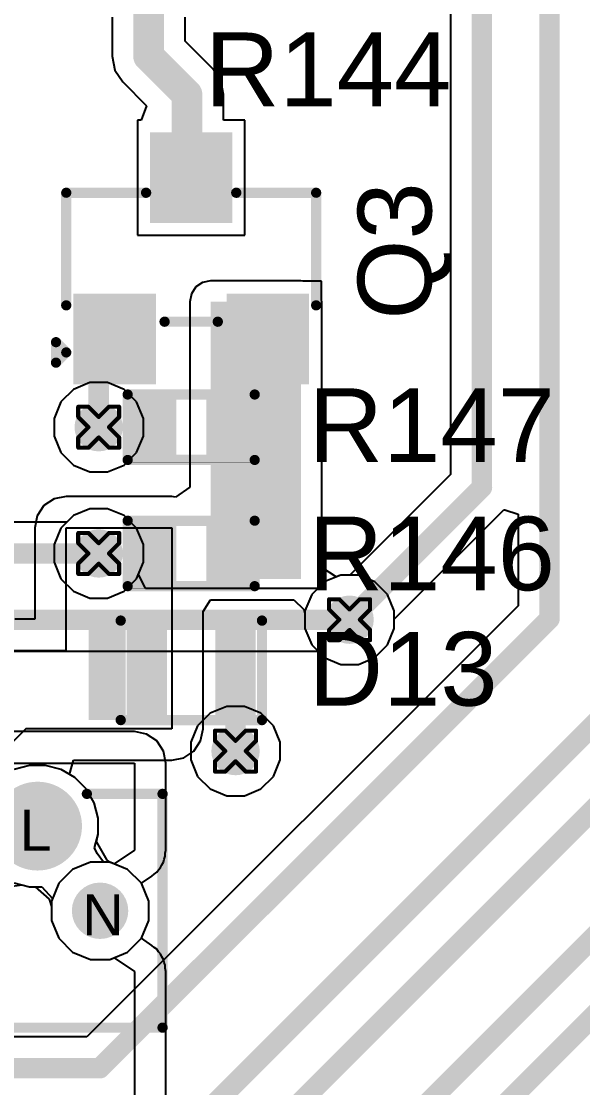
# Model space of a CAD drawing. Header units: inches. Extents: x -11 to 5379, y 0 to 5429.
# Drawn here: x 95.4 to 102.36, y 42.99 to 56.22 of the extents above; entities that cross this region are included whole.
import ezdxf

# ---------------------------------------------------------------- set-up
doc = ezdxf.new("R2010")
doc.units = ezdxf.units.IN
for name, color, linetype in [('Bottom Layer', 5, 'Continuous'), ('Bottom Solder', 6, 'Continuous'), ('Drill Drawing', 1, 'Continuous'), ('GND', 16, 'Continuous'), ('Multi-Layer', 9, 'Continuous'), ('Pad Holes', 156, 'Continuous'), ('PWR', 76, 'Continuous'), ('Top Layer', 1, 'Continuous'), ('Top Overlay', 2, 'Continuous'), ('Top Paste', 8, 'Continuous'), ('Top Solder', 216, 'Continuous'), ('Via Holes', 16, 'Continuous')]:
    doc.layers.add(name, color=color, linetype=linetype)
doc.styles.add('Arial', font='', dxfattribs={"height": 0.2})
doc.styles.get('Arial').set_extended_font_data('Arial')

# ---------------------------------------------------------------- blocks, each defined once
blk = doc.blocks.new('D_____1610_138')
at = {"layer": 'Top Layer'}
for points in [[(-0.75, -0.5), (-0.75, 0.5), (-0.35, 0.5), (-0.35, -0.5)], [(0.35, -0.5), (0.35, 0.5), (0.75, 0.5), (0.75, -0.5)]]:
    blk.add_hatch(color=1, dxfattribs=at).paths.add_polyline_path(points)
at = {"layer": 'Top Overlay'}
blk.add_hatch(color=2, dxfattribs=at).paths.add_polyline_path([(-1.27, -0.61), (-0.874, -0.61), (-0.874, 0.624), (-1.27, 0.624)])
at = {"layer": 'Top Paste'}
for points in [[(-0.75, -0.5), (-0.75, 0.5), (-0.35, 0.5), (-0.35, -0.5)], [(0.35, -0.5), (0.35, 0.5), (0.75, 0.5), (0.75, -0.5)]]:
    blk.add_hatch(color=8, dxfattribs=at).paths.add_polyline_path(points)
at = {"layer": 'Top Solder'}
for points in [[(-0.801, -0.551), (-0.801, 0.551), (-0.299, 0.551), (-0.299, -0.551)], [(0.299, -0.551), (0.299, 0.551), (0.801, 0.551), (0.801, -0.551)]]:
    blk.add_hatch(color=216, dxfattribs=at).paths.add_polyline_path(points)
at = {"layer": 'Top Overlay'}
for points in [[(-0.874, 0.624, 0.127, 0.127, 0), (0.878, 0.624, 0.127, 0.127, 0)], [(-0.874, -0.61, 0.127, 0.127, 0), (-0.874, 0.624, 0.127, 0.127, 0)], [(0.878, -0.61, 0.127, 0.127, 0), (0.878, 0.624, 0.127, 0.127, 0)], [(-0.874, -0.61, 0.127, 0.127, 0), (0.878, -0.61, 0.127, 0.127, 0)]]:
    blk.add_lwpolyline(points, format="xyseb", dxfattribs=at)
for points in [[(-0.906, 0.624, 0.0635, 0.0635, 1), (-0.842, 0.624, 0.0635, 0.0635, 1)], [(-0.906, 0.624, 0.0635, 0.0635, 1), (-0.842, 0.624, 0.0635, 0.0635, 1)], [(0.846, 0.624, 0.0635, 0.0635, 1), (0.91, 0.624, 0.0635, 0.0635, 1)], [(0.846, 0.624, 0.0635, 0.0635, 1), (0.91, 0.624, 0.0635, 0.0635, 1)], [(-0.906, -0.61, 0.0635, 0.0635, 1), (-0.842, -0.61, 0.0635, 0.0635, 1)], [(-0.906, -0.61, 0.0635, 0.0635, 1), (-0.842, -0.61, 0.0635, 0.0635, 1)], [(0.846, -0.61, 0.0635, 0.0635, 1), (0.91, -0.61, 0.0635, 0.0635, 1)], [(0.846, -0.61, 0.0635, 0.0635, 1), (0.91, -0.61, 0.0635, 0.0635, 1)]]:
    blk.add_lwpolyline(points, format="xyseb", close=True, dxfattribs=at)
blk = doc.blocks.new('R___0402_328')
at = {"layer": 'Top Layer'}
for points in [[(-0.699, -0.318), (-0.699, 0.318), (-0.241, 0.318), (-0.241, -0.318)], [(0.241, -0.318), (0.241, 0.318), (0.699, 0.318), (0.699, -0.318)]]:
    blk.add_hatch(color=1, dxfattribs=at).paths.add_polyline_path(points)
at = {"layer": 'Top Paste'}
for points in [[(-0.699, -0.318), (-0.699, 0.318), (-0.241, 0.318), (-0.241, -0.318)], [(0.241, -0.318), (0.241, 0.318), (0.699, 0.318), (0.699, -0.318)]]:
    blk.add_hatch(color=8, dxfattribs=at).paths.add_polyline_path(points)
at = {"layer": 'Top Solder'}
for points in [[(-0.754, -0.373), (-0.754, 0.373), (-0.186, 0.373), (-0.186, -0.373)], [(0.186, -0.373), (0.186, 0.373), (0.754, 0.373), (0.754, -0.373)]]:
    blk.add_hatch(color=216, dxfattribs=at).paths.add_polyline_path(points)
at = {"layer": 'Top Overlay'}
for points in [[(-0.787, -0.406, 0.127, 0.127, 0), (-0.787, 0.406, 0.127, 0.127, 0)], [(-0.787, 0.406, 0.127, 0.127, 0), (0.787, 0.406, 0.127, 0.127, 0)], [(0.787, -0.406, 0.127, 0.127, 0), (0.787, 0.406, 0.127, 0.127, 0)], [(-0.787, -0.406, 0.127, 0.127, 0), (0.787, -0.406, 0.127, 0.127, 0)], [(-0.813, -0.432, 0.00323, 0.00323, 0), (0.813, -0.432, 0.00323, 0.00323, 0)]]:
    blk.add_lwpolyline(points, format="xyseb", dxfattribs=at)
for points in [[(-0.819, 0.406, 0.0635, 0.0635, 1), (-0.756, 0.406, 0.0635, 0.0635, 1)], [(-0.819, 0.406, 0.0635, 0.0635, 1), (-0.756, 0.406, 0.0635, 0.0635, 1)], [(0.756, 0.406, 0.0635, 0.0635, 1), (0.819, 0.406, 0.0635, 0.0635, 1)], [(0.756, 0.406, 0.0635, 0.0635, 1), (0.819, 0.406, 0.0635, 0.0635, 1)], [(-0.819, -0.406, 0.0635, 0.0635, 1), (-0.756, -0.406, 0.0635, 0.0635, 1)], [(-0.819, -0.406, 0.0635, 0.0635, 1), (-0.756, -0.406, 0.0635, 0.0635, 1)], [(0.756, -0.406, 0.0635, 0.0635, 1), (0.819, -0.406, 0.0635, 0.0635, 1)], [(0.756, -0.406, 0.0635, 0.0635, 1), (0.819, -0.406, 0.0635, 0.0635, 1)], [(-0.814, -0.432, 0.00161, 0.00161, 1), (-0.812, -0.432, 0.00161, 0.00161, 1)], [(0.812, -0.432, 0.00161, 0.00161, 1), (0.814, -0.432, 0.00161, 0.00161, 1)]]:
    blk.add_lwpolyline(points, format="xyseb", close=True, dxfattribs=at)
blk = doc.blocks.new('R___0402_329')
at = {"layer": 'Top Layer'}
for points in [[(-0.699, -0.318), (-0.699, 0.318), (-0.241, 0.318), (-0.241, -0.318)], [(0.241, -0.318), (0.241, 0.318), (0.699, 0.318), (0.699, -0.318)]]:
    blk.add_hatch(color=1, dxfattribs=at).paths.add_polyline_path(points)
at = {"layer": 'Top Paste'}
for points in [[(-0.699, -0.318), (-0.699, 0.318), (-0.241, 0.318), (-0.241, -0.318)], [(0.241, -0.318), (0.241, 0.318), (0.699, 0.318), (0.699, -0.318)]]:
    blk.add_hatch(color=8, dxfattribs=at).paths.add_polyline_path(points)
at = {"layer": 'Top Solder'}
for points in [[(-0.754, -0.373), (-0.754, 0.373), (-0.186, 0.373), (-0.186, -0.373)], [(0.186, -0.373), (0.186, 0.373), (0.754, 0.373), (0.754, -0.373)]]:
    blk.add_hatch(color=216, dxfattribs=at).paths.add_polyline_path(points)
at = {"layer": 'Top Overlay'}
for points in [[(-0.787, -0.406, 0.127, 0.127, 0), (-0.787, 0.406, 0.127, 0.127, 0)], [(-0.787, 0.406, 0.127, 0.127, 0), (0.787, 0.406, 0.127, 0.127, 0)], [(0.787, -0.406, 0.127, 0.127, 0), (0.787, 0.406, 0.127, 0.127, 0)], [(-0.787, -0.406, 0.127, 0.127, 0), (0.787, -0.406, 0.127, 0.127, 0)], [(-0.813, -0.432, 0.00323, 0.00323, 0), (0.813, -0.432, 0.00323, 0.00323, 0)]]:
    blk.add_lwpolyline(points, format="xyseb", dxfattribs=at)
for points in [[(-0.819, 0.406, 0.0635, 0.0635, 1), (-0.756, 0.406, 0.0635, 0.0635, 1)], [(-0.819, 0.406, 0.0635, 0.0635, 1), (-0.756, 0.406, 0.0635, 0.0635, 1)], [(0.756, 0.406, 0.0635, 0.0635, 1), (0.819, 0.406, 0.0635, 0.0635, 1)], [(0.756, 0.406, 0.0635, 0.0635, 1), (0.819, 0.406, 0.0635, 0.0635, 1)], [(-0.819, -0.406, 0.0635, 0.0635, 1), (-0.756, -0.406, 0.0635, 0.0635, 1)], [(-0.819, -0.406, 0.0635, 0.0635, 1), (-0.756, -0.406, 0.0635, 0.0635, 1)], [(0.756, -0.406, 0.0635, 0.0635, 1), (0.819, -0.406, 0.0635, 0.0635, 1)], [(0.756, -0.406, 0.0635, 0.0635, 1), (0.819, -0.406, 0.0635, 0.0635, 1)], [(-0.814, -0.432, 0.00161, 0.00161, 1), (-0.812, -0.432, 0.00161, 0.00161, 1)], [(0.812, -0.432, 0.00161, 0.00161, 1), (0.814, -0.432, 0.00161, 0.00161, 1)]]:
    blk.add_lwpolyline(points, format="xyseb", close=True, dxfattribs=at)
blk = doc.blocks.new('SOT_23_486')
at = {"layer": 'Top Layer'}
for points in [[(-0.41, 1.46), (0.41, 1.46), (0.41, 0.54), (-0.41, 0.54)], [(-1.36, -0.54), (-0.54, -0.54), (-0.54, -1.46), (-1.36, -1.46)], [(0.54, -0.54), (1.36, -0.54), (1.36, -1.46), (0.54, -1.46)]]:
    blk.add_hatch(color=1, dxfattribs=at).paths.add_polyline_path(points)
at = {"layer": 'Top Paste'}
for points in [[(-0.41, 1.46), (0.41, 1.46), (0.41, 0.54), (-0.41, 0.54)], [(-1.36, -0.54), (-0.54, -0.54), (-0.54, -1.46), (-1.36, -1.46)], [(0.54, -0.54), (1.36, -0.54), (1.36, -1.46), (0.54, -1.46)]]:
    blk.add_hatch(color=8, dxfattribs=at).paths.add_polyline_path(points)
at = {"layer": 'Top Solder'}
for points in [[(-0.512, 1.562), (0.512, 1.562), (0.512, 0.438), (-0.512, 0.438)], [(-1.462, -0.438), (-0.438, -0.438), (-0.438, -1.562), (-1.462, -1.562)], [(0.438, -0.438), (1.462, -0.438), (1.462, -1.562), (0.438, -1.562)]]:
    blk.add_hatch(color=216, dxfattribs=at).paths.add_polyline_path(points)
at = {"layer": 'Top Overlay'}
for points in [[(-1.549, -0.584, 0.127, 0.127, 0), (-1.549, 0.813, 0.127, 0.127, 0)], [(-1.549, 0.813, 0.127, 0.127, 0), (-0.559, 0.813, 0.127, 0.127, 0)], [(0.559, 0.813, 0.127, 0.127, 0), (1.549, 0.813, 0.127, 0.127, 0)], [(1.549, -0.584, 0.127, 0.127, 0), (1.549, 0.813, 0.127, 0.127, 0)], [(-0.33, -0.787, 0.127, 0.127, 0), (0.33, -0.787, 0.127, 0.127, 0)], [(-1.676, -1.041, 0.127, 0.127, 0), (-1.549, -1.168, 0.127, 0.127, 0)], [(-1.676, -1.295, 0.127, 0.127, 0), (-1.676, -1.041, 0.127, 0.127, 0)], [(-1.676, -1.295, 0.127, 0.127, 0), (-1.549, -1.168, 0.127, 0.127, 0)]]:
    blk.add_lwpolyline(points, format="xyseb", dxfattribs=at)
for points in [[(-1.581, 0.813, 0.0635, 0.0635, 1), (-1.518, 0.813, 0.0635, 0.0635, 1)], [(-1.581, 0.813, 0.0635, 0.0635, 1), (-1.518, 0.813, 0.0635, 0.0635, 1)], [(-0.591, 0.813, 0.0635, 0.0635, 1), (-0.527, 0.813, 0.0635, 0.0635, 1)], [(0.527, 0.813, 0.0635, 0.0635, 1), (0.591, 0.813, 0.0635, 0.0635, 1)], [(1.518, 0.813, 0.0635, 0.0635, 1), (1.581, 0.813, 0.0635, 0.0635, 1)], [(1.518, 0.813, 0.0635, 0.0635, 1), (1.581, 0.813, 0.0635, 0.0635, 1)], [(-1.581, -0.584, 0.0635, 0.0635, 1), (-1.518, -0.584, 0.0635, 0.0635, 1)], [(1.518, -0.584, 0.0635, 0.0635, 1), (1.581, -0.584, 0.0635, 0.0635, 1)], [(-0.362, -0.787, 0.0635, 0.0635, 1), (-0.298, -0.787, 0.0635, 0.0635, 1)], [(0.298, -0.787, 0.0635, 0.0635, 1), (0.362, -0.787, 0.0635, 0.0635, 1)], [(-1.708, -1.041, 0.0635, 0.0635, 1), (-1.645, -1.041, 0.0635, 0.0635, 1)], [(-1.708, -1.041, 0.0635, 0.0635, 1), (-1.645, -1.041, 0.0635, 0.0635, 1)], [(-1.581, -1.168, 0.0635, 0.0635, 1), (-1.518, -1.168, 0.0635, 0.0635, 1)], [(-1.581, -1.168, 0.0635, 0.0635, 1), (-1.518, -1.168, 0.0635, 0.0635, 1)], [(-1.708, -1.295, 0.0635, 0.0635, 1), (-1.645, -1.295, 0.0635, 0.0635, 1)], [(-1.708, -1.295, 0.0635, 0.0635, 1), (-1.645, -1.295, 0.0635, 0.0635, 1)]]:
    blk.add_lwpolyline(points, format="xyseb", close=True, dxfattribs=at)
blk = doc.blocks.new('U_E_051N_4BH21_S1B_518')
at = {"layer": 'Bottom Layer'}
h = blk.add_hatch(color=5, dxfattribs=at)
edge = h.paths.add_edge_path()
edge.add_arc((-2.15, -0.925), 0.5, 0, 360)
at = {"layer": 'Bottom Solder'}
h = blk.add_hatch(color=6, dxfattribs=at)
edge = h.paths.add_edge_path()
edge.add_arc((-2.925, 0.125), 0.102, 0, 360)
h = blk.add_hatch(color=6, dxfattribs=at)
edge = h.paths.add_edge_path()
edge.add_arc((-2.15, -0.925), 0.551, 0, 360)
at = {"layer": 'GND'}
h = blk.add_hatch(color=16, dxfattribs=at)
edge = h.paths.add_edge_path()
edge.add_arc((-2.15, -0.925), 0.5, 0, 360)
at = {"layer": 'Multi-Layer'}
h = blk.add_hatch(color=9, dxfattribs=at)
edge = h.paths.add_edge_path()
edge.add_arc((-2.15, -0.925), 0.5, 0, 360)
at = {"layer": 'Pad Holes'}
h = blk.add_hatch(color=7, dxfattribs=at)
edge = h.paths.add_edge_path()
edge.add_arc((-2.925, 0.125), 0.35, 0, 360)
h = blk.add_hatch(color=7, dxfattribs=at)
edge = h.paths.add_edge_path()
edge.add_arc((-2.15, -0.925), 0.35, 0, 360)
at = {"layer": 'PWR'}
h = blk.add_hatch(color=76, dxfattribs=at)
edge = h.paths.add_edge_path()
edge.add_arc((-2.15, -0.925), 0.5, 0, 360)
at = {"layer": 'Top Layer'}
h = blk.add_hatch(color=1, dxfattribs=at)
edge = h.paths.add_edge_path()
edge.add_arc((-2.15, -0.925), 0.5, 0, 360)
at = {"layer": 'Top Solder'}
h = blk.add_hatch(color=216, dxfattribs=at)
edge = h.paths.add_edge_path()
edge.add_arc((-2.925, 0.125), 0.102, 0, 360)
h = blk.add_hatch(color=216, dxfattribs=at)
edge = h.paths.add_edge_path()
edge.add_arc((-2.15, -0.925), 0.551, 0, 360)
at = {"layer": 'Top Overlay'}
for points in [[(-3.7, 1.575, 0.127, 0.127, 0), (-3.7, -1.325, 0.127, 0.127, 0)], [(-1.612, 1.575, 0.127, 0.127, 0), (-3.7, 1.575, 0.127, 0.127, 0)], [(-2.761, -1.325, 0.127, 0.127, 0), (-3.7, -1.325, 0.127, 0.127, 0)]]:
    blk.add_lwpolyline(points, format="xyseb", dxfattribs=at)
for points in [[(-3.732, 1.575, 0.0635, 0.0635, 1), (-3.668, 1.575, 0.0635, 0.0635, 1)], [(-3.732, 1.575, 0.0635, 0.0635, 1), (-3.668, 1.575, 0.0635, 0.0635, 1)], [(-3.732, -1.325, 0.0635, 0.0635, 1), (-3.668, -1.325, 0.0635, 0.0635, 1)], [(-3.732, -1.325, 0.0635, 0.0635, 1), (-3.668, -1.325, 0.0635, 0.0635, 1)], [(-2.793, -1.325, 0.0635, 0.0635, 1), (-2.73, -1.325, 0.0635, 0.0635, 1)]]:
    blk.add_lwpolyline(points, format="xyseb", close=True, dxfattribs=at)
at = {"layer": 'Top Paste'}
for points in [[(-1.9, -0.925, 0.5, 0.5, 1), (-2.4, -0.925, 0.5, 0.5, 1)], [(-2.525, -0.925, 0.25, 0.25, 1), (-2.275, -0.925, 0.25, 0.25, 1)], [(-2.025, -0.925, 0.25, 0.25, 1), (-1.775, -0.925, 0.25, 0.25, 1)]]:
    blk.add_lwpolyline(points, format="xyseb", close=True, dxfattribs=at)

msp = doc.modelspace()

# ---------------------------------------------------------------- hatches: boundary and pattern name
at = {"layer": 'Bottom Layer'}
h = msp.add_hatch(color=5, dxfattribs=at)
edge = h.paths.add_edge_path()
edge.add_arc((96.355, 51.181), 0.3, 0, 360)
h = msp.add_hatch(color=5, dxfattribs=at)
edge = h.paths.add_edge_path()
edge.add_arc((96.355, 49.615), 0.3, 0, 360)
h = msp.add_hatch(color=5, dxfattribs=at)
edge = h.paths.add_edge_path()
edge.add_arc((99.466, 48.793), 0.3, 0, 360)
h = msp.add_hatch(color=5, dxfattribs=at)
edge = h.paths.add_edge_path()
edge.add_arc((98.052, 47.163), 0.3, 0, 360)
at = {"layer": 'GND'}
h = msp.add_hatch(color=16, dxfattribs=at)
edge = h.paths.add_edge_path()
edge.add_arc((96.355, 51.181), 0.3, 0, 360)
h = msp.add_hatch(color=16, dxfattribs=at)
edge = h.paths.add_edge_path()
edge.add_arc((96.355, 49.615), 0.3, 0, 360)
h = msp.add_hatch(color=16, dxfattribs=at)
edge = h.paths.add_edge_path()
edge.add_arc((99.466, 48.793), 0.3, 0, 360)
h = msp.add_hatch(color=16, dxfattribs=at)
edge = h.paths.add_edge_path()
edge.add_arc((98.052, 47.163), 0.3, 0, 360)
at = {"layer": 'PWR'}
h = msp.add_hatch(color=76, dxfattribs=at)
edge = h.paths.add_edge_path()
edge.add_arc((96.355, 51.181), 0.3, 0, 360)
h = msp.add_hatch(color=76, dxfattribs=at)
edge = h.paths.add_edge_path()
edge.add_arc((96.355, 49.615), 0.3, 0, 360)
h = msp.add_hatch(color=76, dxfattribs=at)
edge = h.paths.add_edge_path()
edge.add_arc((99.466, 48.793), 0.3, 0, 360)
h = msp.add_hatch(color=76, dxfattribs=at)
edge = h.paths.add_edge_path()
edge.add_arc((98.052, 47.163), 0.3, 0, 360)
at = {"layer": 'Top Layer'}
msp.add_hatch(color=1, dxfattribs=at).paths.add_polyline_path([(97.743, 49.298), (98.862, 49.298), (98.862, 52.737), (97.743, 52.737)])
h = msp.add_hatch(color=1, dxfattribs=at)
edge = h.paths.add_edge_path()
edge.add_arc((96.355, 51.181), 0.3, 0, 360)
h = msp.add_hatch(color=1, dxfattribs=at)
edge = h.paths.add_edge_path()
edge.add_arc((96.355, 49.615), 0.3, 0, 360)
h = msp.add_hatch(color=1, dxfattribs=at)
edge = h.paths.add_edge_path()
edge.add_arc((99.466, 48.793), 0.3, 0, 360)
h = msp.add_hatch(color=1, dxfattribs=at)
edge = h.paths.add_edge_path()
edge.add_arc((98.052, 47.163), 0.3, 0, 360)
at = {"layer": 'Via Holes'}
h = msp.add_hatch(color=7, dxfattribs=at)
edge = h.paths.add_edge_path()
edge.add_arc((96.355, 51.181), 0.15, 0, 360)
h = msp.add_hatch(color=7, dxfattribs=at)
edge = h.paths.add_edge_path()
edge.add_arc((96.355, 49.615), 0.15, 0, 360)
h = msp.add_hatch(color=7, dxfattribs=at)
edge = h.paths.add_edge_path()
edge.add_arc((99.466, 48.793), 0.15, 0, 360)
h = msp.add_hatch(color=7, dxfattribs=at)
edge = h.paths.add_edge_path()
edge.add_arc((98.052, 47.163), 0.15, 0, 360)

# ---------------------------------------------------------------- linework, layer by layer
at = {"layer": 'Bottom Layer'}
for p, q in [((96.245, 50.169), (96.041, 50.085)), ((96.465, 50.169), (96.245, 50.169)), ((96.669, 50.085), (96.465, 50.169)), ((96.041, 50.085), (95.96, 50.004)), ((96.825, 49.929), (96.669, 50.085)), ((95.96, 50.004), (92.663, 50.004)), ((96.909, 49.726), (96.825, 49.929)), ((96.909, 49.505), (96.909, 49.726)), ((96.849, 49.359), (96.909, 49.505)), ((96.936, 49.181), (96.849, 49.359)), ((99.356, 49.347), (99.153, 49.263)), ((99.577, 49.347), (99.356, 49.347)), ((99.78, 49.263), (99.577, 49.347)), ((99.153, 49.263), (99.07, 49.181)), ((99.936, 49.107), (99.78, 49.263)), ((99.07, 49.181), (96.936, 49.181)), ((100.02, 48.904), (99.936, 49.107)), ((100.02, 48.683), (100.02, 48.904)), ((99.936, 48.48), (100.02, 48.683)), ((99.78, 48.324), (99.936, 48.48)), ((92.197, 48.404), (99.073, 48.404)), ((99.073, 48.404), (99.153, 48.324)), ((99.153, 48.324), (99.356, 48.239)), ((99.577, 48.239), (99.78, 48.324)), ((99.356, 48.239), (99.577, 48.239)), ((95.497, 46.986), (95.305, 46.934)), ((95.696, 46.986), (95.497, 46.986)), ((95.888, 46.934), (95.696, 46.986)), ((96.059, 46.835), (95.888, 46.934)), ((96.2, 46.695), (96.059, 46.835)), ((96.299, 46.523), (96.2, 46.695)), ((96.35, 46.331), (96.299, 46.523)), ((96.35, 46.133), (96.35, 46.331)), ((96.305, 45.964), (96.35, 46.133)), ((96.335, 45.892), (96.305, 45.964)), ((96.415, 45.786), (96.335, 45.892)), ((96.492, 45.786), (96.415, 45.786)), ((96.714, 45.694), (96.492, 45.786)), ((96.884, 45.524), (96.714, 45.694)), ((95.305, 45.529), (95.497, 45.478)), ((96.976, 45.302), (96.884, 45.524)), ((95.497, 45.478), (95.648, 45.478)), ((95.648, 45.478), (95.782, 45.336)), ((95.782, 45.336), (95.768, 45.302)), ((95.768, 45.302), (95.768, 45.062)), ((96.976, 45.062), (96.976, 45.302)), ((95.768, 45.062), (95.86, 44.84)), ((96.884, 44.84), (96.976, 45.062)), ((95.86, 44.84), (96.03, 44.67)), ((96.714, 44.67), (96.884, 44.84)), ((96.03, 44.67), (96.252, 44.578)), ((96.492, 44.578), (96.714, 44.67)), ((96.252, 44.578), (96.492, 44.578))]:
    msp.add_line(p, q, dxfattribs=at)
for points in [[(92.502, 49.615, 0.254, 0.254, 0), (96.355, 49.615, 0.254, 0.254, 0)], [(91.802, 48.792, 0.254, 0.254, 0), (99.465, 48.792, 0.254, 0.254, 0)], [(99.465, 48.792, 0.254, 0.254, 0), (99.466, 48.793, 0.254, 0.254, 0)]]:
    msp.add_lwpolyline(points, format="xyseb", dxfattribs=at)
for points in [[(96.292, 49.615, 0.127, 0.127, 1), (96.419, 49.615, 0.127, 0.127, 1)], [(99.402, 48.792, 0.127, 0.127, 1), (99.529, 48.792, 0.127, 0.127, 1)], [(99.402, 48.792, 0.127, 0.127, 1), (99.529, 48.792, 0.127, 0.127, 1)], [(99.403, 48.793, 0.127, 0.127, 1), (99.53, 48.793, 0.127, 0.127, 1)]]:
    msp.add_lwpolyline(points, format="xyseb", close=True, dxfattribs=at)
at = {"layer": 'Drill Drawing'}
for points in [[(96.101, 51.308, 0.0508, 0.0508, 0), (96.101, 51.435, 0.0508, 0.0508, 0)], [(96.101, 51.435, 0.0508, 0.0508, 0), (96.228, 51.435, 0.0508, 0.0508, 0)], [(96.101, 51.308, 0.0508, 0.0508, 0), (96.228, 51.181, 0.0508, 0.0508, 0)], [(96.228, 51.435, 0.0508, 0.0508, 0), (96.355, 51.308, 0.0508, 0.0508, 0)], [(96.355, 51.308, 0.0508, 0.0508, 0), (96.482, 51.435, 0.0508, 0.0508, 0)], [(96.482, 51.435, 0.0508, 0.0508, 0), (96.609, 51.435, 0.0508, 0.0508, 0)], [(96.482, 51.181, 0.0508, 0.0508, 0), (96.609, 51.308, 0.0508, 0.0508, 0)], [(96.609, 51.308, 0.0508, 0.0508, 0), (96.609, 51.435, 0.0508, 0.0508, 0)], [(96.101, 51.054, 0.0508, 0.0508, 0), (96.228, 51.181, 0.0508, 0.0508, 0)], [(96.482, 51.181, 0.0508, 0.0508, 0), (96.609, 51.054, 0.0508, 0.0508, 0)], [(96.101, 50.927, 0.0508, 0.0508, 0), (96.101, 51.054, 0.0508, 0.0508, 0)], [(96.228, 50.927, 0.0508, 0.0508, 0), (96.355, 51.054, 0.0508, 0.0508, 0)], [(96.355, 51.054, 0.0508, 0.0508, 0), (96.482, 50.927, 0.0508, 0.0508, 0)], [(96.609, 50.927, 0.0508, 0.0508, 0), (96.609, 51.054, 0.0508, 0.0508, 0)], [(96.101, 50.927, 0.0508, 0.0508, 0), (96.228, 50.927, 0.0508, 0.0508, 0)], [(96.482, 50.927, 0.0508, 0.0508, 0), (96.609, 50.927, 0.0508, 0.0508, 0)], [(96.101, 49.742, 0.0508, 0.0508, 0), (96.101, 49.869, 0.0508, 0.0508, 0)], [(96.101, 49.869, 0.0508, 0.0508, 0), (96.228, 49.869, 0.0508, 0.0508, 0)], [(96.228, 49.869, 0.0508, 0.0508, 0), (96.355, 49.742, 0.0508, 0.0508, 0)], [(96.355, 49.742, 0.0508, 0.0508, 0), (96.482, 49.869, 0.0508, 0.0508, 0)], [(96.482, 49.869, 0.0508, 0.0508, 0), (96.609, 49.869, 0.0508, 0.0508, 0)], [(96.609, 49.742, 0.0508, 0.0508, 0), (96.609, 49.869, 0.0508, 0.0508, 0)], [(96.101, 49.742, 0.0508, 0.0508, 0), (96.228, 49.615, 0.0508, 0.0508, 0)], [(96.482, 49.615, 0.0508, 0.0508, 0), (96.609, 49.742, 0.0508, 0.0508, 0)], [(96.101, 49.488, 0.0508, 0.0508, 0), (96.228, 49.615, 0.0508, 0.0508, 0)], [(96.482, 49.615, 0.0508, 0.0508, 0), (96.609, 49.488, 0.0508, 0.0508, 0)], [(96.101, 49.361, 0.0508, 0.0508, 0), (96.101, 49.488, 0.0508, 0.0508, 0)], [(96.228, 49.361, 0.0508, 0.0508, 0), (96.355, 49.488, 0.0508, 0.0508, 0)], [(96.355, 49.488, 0.0508, 0.0508, 0), (96.482, 49.361, 0.0508, 0.0508, 0)], [(96.609, 49.361, 0.0508, 0.0508, 0), (96.609, 49.488, 0.0508, 0.0508, 0)], [(96.101, 49.361, 0.0508, 0.0508, 0), (96.228, 49.361, 0.0508, 0.0508, 0)], [(96.482, 49.361, 0.0508, 0.0508, 0), (96.609, 49.361, 0.0508, 0.0508, 0)], [(99.212, 48.92, 0.0508, 0.0508, 0), (99.212, 49.047, 0.0508, 0.0508, 0)], [(99.212, 49.047, 0.0508, 0.0508, 0), (99.339, 49.047, 0.0508, 0.0508, 0)], [(99.339, 49.047, 0.0508, 0.0508, 0), (99.466, 48.92, 0.0508, 0.0508, 0)], [(99.466, 48.92, 0.0508, 0.0508, 0), (99.593, 49.047, 0.0508, 0.0508, 0)], [(99.593, 49.047, 0.0508, 0.0508, 0), (99.72, 49.047, 0.0508, 0.0508, 0)], [(99.72, 48.92, 0.0508, 0.0508, 0), (99.72, 49.047, 0.0508, 0.0508, 0)], [(99.212, 48.92, 0.0508, 0.0508, 0), (99.339, 48.793, 0.0508, 0.0508, 0)], [(99.212, 48.666, 0.0508, 0.0508, 0), (99.339, 48.793, 0.0508, 0.0508, 0)], [(99.593, 48.793, 0.0508, 0.0508, 0), (99.72, 48.92, 0.0508, 0.0508, 0)], [(99.593, 48.793, 0.0508, 0.0508, 0), (99.72, 48.666, 0.0508, 0.0508, 0)], [(99.212, 48.539, 0.0508, 0.0508, 0), (99.212, 48.666, 0.0508, 0.0508, 0)], [(99.339, 48.539, 0.0508, 0.0508, 0), (99.466, 48.666, 0.0508, 0.0508, 0)], [(99.466, 48.666, 0.0508, 0.0508, 0), (99.593, 48.539, 0.0508, 0.0508, 0)], [(99.72, 48.539, 0.0508, 0.0508, 0), (99.72, 48.666, 0.0508, 0.0508, 0)], [(99.212, 48.539, 0.0508, 0.0508, 0), (99.339, 48.539, 0.0508, 0.0508, 0)], [(99.593, 48.539, 0.0508, 0.0508, 0), (99.72, 48.539, 0.0508, 0.0508, 0)], [(97.798, 47.29, 0.0508, 0.0508, 0), (97.798, 47.417, 0.0508, 0.0508, 0)], [(97.798, 47.417, 0.0508, 0.0508, 0), (97.925, 47.417, 0.0508, 0.0508, 0)], [(97.925, 47.417, 0.0508, 0.0508, 0), (98.052, 47.29, 0.0508, 0.0508, 0)], [(98.052, 47.29, 0.0508, 0.0508, 0), (98.179, 47.417, 0.0508, 0.0508, 0)], [(98.179, 47.417, 0.0508, 0.0508, 0), (98.306, 47.417, 0.0508, 0.0508, 0)], [(98.306, 47.29, 0.0508, 0.0508, 0), (98.306, 47.417, 0.0508, 0.0508, 0)], [(97.798, 47.29, 0.0508, 0.0508, 0), (97.925, 47.163, 0.0508, 0.0508, 0)], [(98.179, 47.163, 0.0508, 0.0508, 0), (98.306, 47.29, 0.0508, 0.0508, 0)], [(97.798, 47.036, 0.0508, 0.0508, 0), (97.925, 47.163, 0.0508, 0.0508, 0)], [(98.179, 47.163, 0.0508, 0.0508, 0), (98.306, 47.036, 0.0508, 0.0508, 0)], [(97.798, 46.909, 0.0508, 0.0508, 0), (97.798, 47.036, 0.0508, 0.0508, 0)], [(97.925, 46.909, 0.0508, 0.0508, 0), (98.052, 47.036, 0.0508, 0.0508, 0)], [(98.052, 47.036, 0.0508, 0.0508, 0), (98.179, 46.909, 0.0508, 0.0508, 0)], [(98.306, 46.909, 0.0508, 0.0508, 0), (98.306, 47.036, 0.0508, 0.0508, 0)], [(97.798, 46.909, 0.0508, 0.0508, 0), (97.925, 46.909, 0.0508, 0.0508, 0)], [(98.179, 46.909, 0.0508, 0.0508, 0), (98.306, 46.909, 0.0508, 0.0508, 0)]]:
    msp.add_lwpolyline(points, format="xyseb", dxfattribs=at)
for points in [[(96.089, 51.435, 0.0254, 0.0254, 1), (96.114, 51.435, 0.0254, 0.0254, 1)], [(96.089, 51.435, 0.0254, 0.0254, 1), (96.114, 51.435, 0.0254, 0.0254, 1)], [(96.089, 51.308, 0.0254, 0.0254, 1), (96.114, 51.308, 0.0254, 0.0254, 1)], [(96.089, 51.308, 0.0254, 0.0254, 1), (96.114, 51.308, 0.0254, 0.0254, 1)], [(96.216, 51.435, 0.0254, 0.0254, 1), (96.241, 51.435, 0.0254, 0.0254, 1)], [(96.216, 51.435, 0.0254, 0.0254, 1), (96.241, 51.435, 0.0254, 0.0254, 1)], [(96.343, 51.308, 0.0254, 0.0254, 1), (96.368, 51.308, 0.0254, 0.0254, 1)], [(96.343, 51.308, 0.0254, 0.0254, 1), (96.368, 51.308, 0.0254, 0.0254, 1)], [(96.47, 51.435, 0.0254, 0.0254, 1), (96.495, 51.435, 0.0254, 0.0254, 1)], [(96.47, 51.435, 0.0254, 0.0254, 1), (96.495, 51.435, 0.0254, 0.0254, 1)], [(96.597, 51.435, 0.0254, 0.0254, 1), (96.622, 51.435, 0.0254, 0.0254, 1)], [(96.597, 51.435, 0.0254, 0.0254, 1), (96.622, 51.435, 0.0254, 0.0254, 1)], [(96.597, 51.308, 0.0254, 0.0254, 1), (96.622, 51.308, 0.0254, 0.0254, 1)], [(96.597, 51.308, 0.0254, 0.0254, 1), (96.622, 51.308, 0.0254, 0.0254, 1)], [(96.216, 51.181, 0.0254, 0.0254, 1), (96.241, 51.181, 0.0254, 0.0254, 1)], [(96.216, 51.181, 0.0254, 0.0254, 1), (96.241, 51.181, 0.0254, 0.0254, 1)], [(96.47, 51.181, 0.0254, 0.0254, 1), (96.495, 51.181, 0.0254, 0.0254, 1)], [(96.47, 51.181, 0.0254, 0.0254, 1), (96.495, 51.181, 0.0254, 0.0254, 1)], [(96.089, 51.054, 0.0254, 0.0254, 1), (96.114, 51.054, 0.0254, 0.0254, 1)], [(96.089, 51.054, 0.0254, 0.0254, 1), (96.114, 51.054, 0.0254, 0.0254, 1)], [(96.343, 51.054, 0.0254, 0.0254, 1), (96.368, 51.054, 0.0254, 0.0254, 1)], [(96.343, 51.054, 0.0254, 0.0254, 1), (96.368, 51.054, 0.0254, 0.0254, 1)], [(96.597, 51.054, 0.0254, 0.0254, 1), (96.622, 51.054, 0.0254, 0.0254, 1)], [(96.597, 51.054, 0.0254, 0.0254, 1), (96.622, 51.054, 0.0254, 0.0254, 1)], [(96.089, 50.927, 0.0254, 0.0254, 1), (96.114, 50.927, 0.0254, 0.0254, 1)], [(96.089, 50.927, 0.0254, 0.0254, 1), (96.114, 50.927, 0.0254, 0.0254, 1)], [(96.216, 50.927, 0.0254, 0.0254, 1), (96.241, 50.927, 0.0254, 0.0254, 1)], [(96.216, 50.927, 0.0254, 0.0254, 1), (96.241, 50.927, 0.0254, 0.0254, 1)], [(96.47, 50.927, 0.0254, 0.0254, 1), (96.495, 50.927, 0.0254, 0.0254, 1)], [(96.47, 50.927, 0.0254, 0.0254, 1), (96.495, 50.927, 0.0254, 0.0254, 1)], [(96.597, 50.927, 0.0254, 0.0254, 1), (96.622, 50.927, 0.0254, 0.0254, 1)], [(96.597, 50.927, 0.0254, 0.0254, 1), (96.622, 50.927, 0.0254, 0.0254, 1)], [(96.089, 49.869, 0.0254, 0.0254, 1), (96.114, 49.869, 0.0254, 0.0254, 1)], [(96.089, 49.869, 0.0254, 0.0254, 1), (96.114, 49.869, 0.0254, 0.0254, 1)], [(96.216, 49.869, 0.0254, 0.0254, 1), (96.241, 49.869, 0.0254, 0.0254, 1)], [(96.216, 49.869, 0.0254, 0.0254, 1), (96.241, 49.869, 0.0254, 0.0254, 1)], [(96.47, 49.869, 0.0254, 0.0254, 1), (96.495, 49.869, 0.0254, 0.0254, 1)], [(96.47, 49.869, 0.0254, 0.0254, 1), (96.495, 49.869, 0.0254, 0.0254, 1)], [(96.597, 49.869, 0.0254, 0.0254, 1), (96.622, 49.869, 0.0254, 0.0254, 1)], [(96.597, 49.869, 0.0254, 0.0254, 1), (96.622, 49.869, 0.0254, 0.0254, 1)], [(96.089, 49.742, 0.0254, 0.0254, 1), (96.114, 49.742, 0.0254, 0.0254, 1)], [(96.089, 49.742, 0.0254, 0.0254, 1), (96.114, 49.742, 0.0254, 0.0254, 1)], [(96.343, 49.742, 0.0254, 0.0254, 1), (96.368, 49.742, 0.0254, 0.0254, 1)], [(96.343, 49.742, 0.0254, 0.0254, 1), (96.368, 49.742, 0.0254, 0.0254, 1)], [(96.597, 49.742, 0.0254, 0.0254, 1), (96.622, 49.742, 0.0254, 0.0254, 1)], [(96.597, 49.742, 0.0254, 0.0254, 1), (96.622, 49.742, 0.0254, 0.0254, 1)], [(96.216, 49.615, 0.0254, 0.0254, 1), (96.241, 49.615, 0.0254, 0.0254, 1)], [(96.216, 49.615, 0.0254, 0.0254, 1), (96.241, 49.615, 0.0254, 0.0254, 1)], [(96.47, 49.615, 0.0254, 0.0254, 1), (96.495, 49.615, 0.0254, 0.0254, 1)], [(96.47, 49.615, 0.0254, 0.0254, 1), (96.495, 49.615, 0.0254, 0.0254, 1)], [(96.089, 49.488, 0.0254, 0.0254, 1), (96.114, 49.488, 0.0254, 0.0254, 1)], [(96.089, 49.488, 0.0254, 0.0254, 1), (96.114, 49.488, 0.0254, 0.0254, 1)], [(96.343, 49.488, 0.0254, 0.0254, 1), (96.368, 49.488, 0.0254, 0.0254, 1)], [(96.343, 49.488, 0.0254, 0.0254, 1), (96.368, 49.488, 0.0254, 0.0254, 1)], [(96.597, 49.488, 0.0254, 0.0254, 1), (96.622, 49.488, 0.0254, 0.0254, 1)], [(96.597, 49.488, 0.0254, 0.0254, 1), (96.622, 49.488, 0.0254, 0.0254, 1)], [(96.089, 49.361, 0.0254, 0.0254, 1), (96.114, 49.361, 0.0254, 0.0254, 1)], [(96.089, 49.361, 0.0254, 0.0254, 1), (96.114, 49.361, 0.0254, 0.0254, 1)], [(96.216, 49.361, 0.0254, 0.0254, 1), (96.241, 49.361, 0.0254, 0.0254, 1)], [(96.216, 49.361, 0.0254, 0.0254, 1), (96.241, 49.361, 0.0254, 0.0254, 1)], [(96.47, 49.361, 0.0254, 0.0254, 1), (96.495, 49.361, 0.0254, 0.0254, 1)], [(96.47, 49.361, 0.0254, 0.0254, 1), (96.495, 49.361, 0.0254, 0.0254, 1)], [(96.597, 49.361, 0.0254, 0.0254, 1), (96.622, 49.361, 0.0254, 0.0254, 1)], [(96.597, 49.361, 0.0254, 0.0254, 1), (96.622, 49.361, 0.0254, 0.0254, 1)], [(99.2, 49.047, 0.0254, 0.0254, 1), (99.225, 49.047, 0.0254, 0.0254, 1)], [(99.2, 49.047, 0.0254, 0.0254, 1), (99.225, 49.047, 0.0254, 0.0254, 1)], [(99.327, 49.047, 0.0254, 0.0254, 1), (99.352, 49.047, 0.0254, 0.0254, 1)], [(99.327, 49.047, 0.0254, 0.0254, 1), (99.352, 49.047, 0.0254, 0.0254, 1)], [(99.581, 49.047, 0.0254, 0.0254, 1), (99.606, 49.047, 0.0254, 0.0254, 1)], [(99.581, 49.047, 0.0254, 0.0254, 1), (99.606, 49.047, 0.0254, 0.0254, 1)], [(99.708, 49.047, 0.0254, 0.0254, 1), (99.733, 49.047, 0.0254, 0.0254, 1)], [(99.708, 49.047, 0.0254, 0.0254, 1), (99.733, 49.047, 0.0254, 0.0254, 1)], [(99.2, 48.92, 0.0254, 0.0254, 1), (99.225, 48.92, 0.0254, 0.0254, 1)], [(99.2, 48.92, 0.0254, 0.0254, 1), (99.225, 48.92, 0.0254, 0.0254, 1)], [(99.327, 48.793, 0.0254, 0.0254, 1), (99.352, 48.793, 0.0254, 0.0254, 1)], [(99.327, 48.793, 0.0254, 0.0254, 1), (99.352, 48.793, 0.0254, 0.0254, 1)], [(99.454, 48.92, 0.0254, 0.0254, 1), (99.479, 48.92, 0.0254, 0.0254, 1)], [(99.454, 48.92, 0.0254, 0.0254, 1), (99.479, 48.92, 0.0254, 0.0254, 1)], [(99.581, 48.793, 0.0254, 0.0254, 1), (99.606, 48.793, 0.0254, 0.0254, 1)], [(99.581, 48.793, 0.0254, 0.0254, 1), (99.606, 48.793, 0.0254, 0.0254, 1)], [(99.708, 48.92, 0.0254, 0.0254, 1), (99.733, 48.92, 0.0254, 0.0254, 1)], [(99.708, 48.92, 0.0254, 0.0254, 1), (99.733, 48.92, 0.0254, 0.0254, 1)], [(99.2, 48.666, 0.0254, 0.0254, 1), (99.225, 48.666, 0.0254, 0.0254, 1)], [(99.2, 48.666, 0.0254, 0.0254, 1), (99.225, 48.666, 0.0254, 0.0254, 1)], [(99.454, 48.666, 0.0254, 0.0254, 1), (99.479, 48.666, 0.0254, 0.0254, 1)], [(99.454, 48.666, 0.0254, 0.0254, 1), (99.479, 48.666, 0.0254, 0.0254, 1)], [(99.708, 48.666, 0.0254, 0.0254, 1), (99.733, 48.666, 0.0254, 0.0254, 1)], [(99.708, 48.666, 0.0254, 0.0254, 1), (99.733, 48.666, 0.0254, 0.0254, 1)], [(99.2, 48.539, 0.0254, 0.0254, 1), (99.225, 48.539, 0.0254, 0.0254, 1)], [(99.2, 48.539, 0.0254, 0.0254, 1), (99.225, 48.539, 0.0254, 0.0254, 1)], [(99.327, 48.539, 0.0254, 0.0254, 1), (99.352, 48.539, 0.0254, 0.0254, 1)], [(99.327, 48.539, 0.0254, 0.0254, 1), (99.352, 48.539, 0.0254, 0.0254, 1)], [(99.581, 48.539, 0.0254, 0.0254, 1), (99.606, 48.539, 0.0254, 0.0254, 1)], [(99.581, 48.539, 0.0254, 0.0254, 1), (99.606, 48.539, 0.0254, 0.0254, 1)], [(99.708, 48.539, 0.0254, 0.0254, 1), (99.733, 48.539, 0.0254, 0.0254, 1)], [(99.708, 48.539, 0.0254, 0.0254, 1), (99.733, 48.539, 0.0254, 0.0254, 1)], [(97.785, 47.417, 0.0254, 0.0254, 1), (97.811, 47.417, 0.0254, 0.0254, 1)], [(97.785, 47.417, 0.0254, 0.0254, 1), (97.811, 47.417, 0.0254, 0.0254, 1)], [(97.912, 47.417, 0.0254, 0.0254, 1), (97.938, 47.417, 0.0254, 0.0254, 1)], [(97.912, 47.417, 0.0254, 0.0254, 1), (97.938, 47.417, 0.0254, 0.0254, 1)], [(98.166, 47.417, 0.0254, 0.0254, 1), (98.192, 47.417, 0.0254, 0.0254, 1)], [(98.166, 47.417, 0.0254, 0.0254, 1), (98.192, 47.417, 0.0254, 0.0254, 1)], [(98.293, 47.417, 0.0254, 0.0254, 1), (98.319, 47.417, 0.0254, 0.0254, 1)], [(98.293, 47.417, 0.0254, 0.0254, 1), (98.319, 47.417, 0.0254, 0.0254, 1)], [(97.785, 47.29, 0.0254, 0.0254, 1), (97.811, 47.29, 0.0254, 0.0254, 1)], [(97.785, 47.29, 0.0254, 0.0254, 1), (97.811, 47.29, 0.0254, 0.0254, 1)], [(98.039, 47.29, 0.0254, 0.0254, 1), (98.065, 47.29, 0.0254, 0.0254, 1)], [(98.039, 47.29, 0.0254, 0.0254, 1), (98.065, 47.29, 0.0254, 0.0254, 1)], [(98.293, 47.29, 0.0254, 0.0254, 1), (98.319, 47.29, 0.0254, 0.0254, 1)], [(98.293, 47.29, 0.0254, 0.0254, 1), (98.319, 47.29, 0.0254, 0.0254, 1)], [(97.912, 47.163, 0.0254, 0.0254, 1), (97.938, 47.163, 0.0254, 0.0254, 1)], [(97.912, 47.163, 0.0254, 0.0254, 1), (97.938, 47.163, 0.0254, 0.0254, 1)], [(98.166, 47.163, 0.0254, 0.0254, 1), (98.192, 47.163, 0.0254, 0.0254, 1)], [(98.166, 47.163, 0.0254, 0.0254, 1), (98.192, 47.163, 0.0254, 0.0254, 1)], [(97.785, 47.036, 0.0254, 0.0254, 1), (97.811, 47.036, 0.0254, 0.0254, 1)], [(97.785, 47.036, 0.0254, 0.0254, 1), (97.811, 47.036, 0.0254, 0.0254, 1)], [(98.039, 47.036, 0.0254, 0.0254, 1), (98.065, 47.036, 0.0254, 0.0254, 1)], [(98.039, 47.036, 0.0254, 0.0254, 1), (98.065, 47.036, 0.0254, 0.0254, 1)], [(98.293, 47.036, 0.0254, 0.0254, 1), (98.319, 47.036, 0.0254, 0.0254, 1)], [(98.293, 47.036, 0.0254, 0.0254, 1), (98.319, 47.036, 0.0254, 0.0254, 1)], [(97.785, 46.909, 0.0254, 0.0254, 1), (97.811, 46.909, 0.0254, 0.0254, 1)], [(97.785, 46.909, 0.0254, 0.0254, 1), (97.811, 46.909, 0.0254, 0.0254, 1)], [(97.912, 46.909, 0.0254, 0.0254, 1), (97.938, 46.909, 0.0254, 0.0254, 1)], [(97.912, 46.909, 0.0254, 0.0254, 1), (97.938, 46.909, 0.0254, 0.0254, 1)], [(98.166, 46.909, 0.0254, 0.0254, 1), (98.192, 46.909, 0.0254, 0.0254, 1)], [(98.166, 46.909, 0.0254, 0.0254, 1), (98.192, 46.909, 0.0254, 0.0254, 1)], [(98.293, 46.909, 0.0254, 0.0254, 1), (98.319, 46.909, 0.0254, 0.0254, 1)], [(98.293, 46.909, 0.0254, 0.0254, 1), (98.319, 46.909, 0.0254, 0.0254, 1)]]:
    msp.add_lwpolyline(points, format="xyseb", close=True, dxfattribs=at)
at = {"layer": 'GND'}
for p, q in [((96.245, 50.169), (96.041, 50.085)), ((96.465, 50.169), (96.245, 50.169)), ((96.669, 50.085), (96.465, 50.169)), ((96.041, 50.085), (95.886, 49.929)), ((96.825, 49.929), (96.669, 50.085)), ((95.886, 49.929), (95.801, 49.726)), ((96.909, 49.726), (96.825, 49.929)), ((95.801, 49.726), (95.801, 49.505)), ((96.909, 49.505), (96.909, 49.726)), ((95.801, 49.505), (95.886, 49.302)), ((96.825, 49.302), (96.909, 49.505)), ((99.356, 49.347), (99.153, 49.263)), ((99.577, 49.347), (99.356, 49.347)), ((99.78, 49.263), (99.577, 49.347)), ((95.886, 49.302), (96.041, 49.146)), ((96.669, 49.146), (96.825, 49.302)), ((99.153, 49.263), (98.997, 49.107)), ((99.936, 49.107), (99.78, 49.263)), ((96.041, 49.146), (96.245, 49.061)), ((96.465, 49.061), (96.669, 49.146)), ((98.997, 49.107), (98.912, 48.904)), ((100.02, 48.904), (99.936, 49.107)), ((96.245, 49.061), (96.465, 49.061)), ((98.912, 48.904), (98.912, 48.683)), ((100.02, 48.683), (100.02, 48.904)), ((98.912, 48.683), (98.997, 48.48)), ((99.936, 48.48), (100.02, 48.683)), ((98.997, 48.48), (99.153, 48.324)), ((99.78, 48.324), (99.936, 48.48)), ((99.153, 48.324), (99.356, 48.239)), ((99.577, 48.239), (99.78, 48.324)), ((99.356, 48.239), (99.577, 48.239)), ((96.799, 47.404), (93.396, 47.404)), ((96.948, 47.374), (96.799, 47.404)), ((97.074, 47.29), (96.948, 47.374)), ((97.158, 47.164), (97.074, 47.29)), ((97.188, 47.015), (97.158, 47.164)), ((93.396, 47.015), (96.799, 47.015)), ((96.799, 47.015), (96.799, 45.933)), ((97.188, 45.933), (97.188, 47.015)), ((96.799, 45.933), (96.545, 45.764)), ((97.18, 45.896), (97.188, 45.933)), ((96.252, 45.786), (96.03, 45.694)), ((96.492, 45.786), (96.252, 45.786)), ((96.545, 45.764), (96.492, 45.786)), ((97.137, 45.753), (97.158, 45.785)), ((97.158, 45.785), (97.166, 45.822)), ((97.166, 45.822), (97.18, 45.858)), ((97.18, 45.858), (97.18, 45.896)), ((96.03, 45.694), (95.86, 45.524)), ((97.042, 45.637), (97.074, 45.659)), ((97.074, 45.659), (97.095, 45.69)), ((97.095, 45.69), (97.122, 45.717)), ((97.122, 45.717), (97.137, 45.753)), ((95.86, 45.524), (95.768, 45.302)), ((96.884, 45.523), (97.015, 45.61)), ((96.976, 45.302), (96.884, 45.523)), ((97.015, 45.61), (97.042, 45.637)), ((95.768, 45.302), (95.768, 45.062)), ((96.976, 45.062), (96.976, 45.302)), ((95.768, 45.062), (95.86, 44.84)), ((96.884, 44.841), (96.976, 45.062)), ((95.86, 44.84), (96.03, 44.67)), ((97.015, 44.753), (96.884, 44.841)), ((97.042, 44.726), (97.015, 44.753)), ((97.074, 44.705), (97.042, 44.726)), ((96.03, 44.67), (96.252, 44.578)), ((96.492, 44.578), (96.545, 44.6)), ((96.545, 44.6), (96.799, 44.43)), ((97.095, 44.673), (97.074, 44.705)), ((97.122, 44.646), (97.095, 44.673)), ((97.137, 44.611), (97.122, 44.646)), ((97.158, 44.579), (97.137, 44.611)), ((96.252, 44.578), (96.492, 44.578)), ((97.166, 44.541), (97.158, 44.579)), ((97.18, 44.506), (97.166, 44.541)), ((97.18, 44.468), (97.18, 44.506)), ((97.188, 44.43), (97.18, 44.468)), ((96.799, 44.43), (96.799, 41.275)), ((97.188, 41.275), (97.188, 44.43))]:
    msp.add_line(p, q, dxfattribs=at)
at = {"layer": 'PWR'}
for p, q in [((96.245, 51.735), (96.041, 51.651)), ((96.465, 51.735), (96.245, 51.735)), ((96.669, 51.651), (96.465, 51.735)), ((96.041, 51.651), (95.886, 51.495)), ((96.825, 51.495), (96.669, 51.651)), ((95.886, 51.495), (95.801, 51.291)), ((96.909, 51.291), (96.825, 51.495)), ((95.801, 51.291), (95.801, 51.071)), ((96.909, 51.071), (96.909, 51.291)), ((95.801, 51.071), (95.886, 50.867)), ((96.825, 50.867), (96.909, 51.071)), ((95.886, 50.867), (96.041, 50.711)), ((96.669, 50.711), (96.825, 50.867)), ((96.041, 50.711), (96.245, 50.627)), ((96.465, 50.627), (96.669, 50.711)), ((96.245, 50.627), (96.465, 50.627)), ((96.245, 50.169), (96.041, 50.085)), ((96.465, 50.169), (96.245, 50.169)), ((96.669, 50.085), (96.465, 50.169)), ((96.041, 50.085), (95.886, 49.929)), ((96.825, 49.929), (96.669, 50.085)), ((95.886, 49.929), (95.801, 49.726)), ((96.909, 49.726), (96.825, 49.929)), ((95.801, 49.726), (95.801, 49.505)), ((96.909, 49.505), (96.909, 49.726)), ((95.801, 49.505), (95.886, 49.302)), ((96.825, 49.302), (96.909, 49.505)), ((99.356, 49.347), (99.153, 49.263)), ((99.577, 49.347), (99.356, 49.347)), ((99.78, 49.263), (99.577, 49.347)), ((95.886, 49.302), (96.041, 49.146)), ((96.669, 49.146), (96.825, 49.302)), ((99.153, 49.263), (98.997, 49.107)), ((99.936, 49.107), (99.78, 49.263)), ((96.041, 49.146), (96.245, 49.061)), ((96.465, 49.061), (96.669, 49.146)), ((98.997, 49.107), (98.912, 48.904)), ((100.02, 48.904), (99.936, 49.107)), ((96.245, 49.061), (96.465, 49.061)), ((98.912, 48.904), (98.912, 48.683)), ((100.02, 48.683), (100.02, 48.904)), ((98.912, 48.683), (98.997, 48.48)), ((99.936, 48.48), (100.02, 48.683)), ((98.997, 48.48), (99.153, 48.324)), ((99.78, 48.324), (99.936, 48.48)), ((99.153, 48.324), (99.356, 48.239)), ((99.577, 48.239), (99.78, 48.324)), ((99.356, 48.239), (99.577, 48.239)), ((97.738, 47.633), (97.582, 47.477)), ((97.942, 47.717), (97.738, 47.633)), ((98.162, 47.717), (97.942, 47.717)), ((98.366, 47.633), (98.162, 47.717)), ((98.522, 47.477), (98.366, 47.633)), ((97.582, 47.477), (97.498, 47.273)), ((98.606, 47.273), (98.522, 47.477)), ((97.498, 47.273), (97.498, 47.053)), ((98.606, 47.053), (98.606, 47.273)), ((95.497, 46.986), (95.305, 46.934)), ((95.696, 46.986), (95.497, 46.986)), ((95.888, 46.934), (95.696, 46.986)), ((97.498, 47.053), (97.582, 46.849)), ((98.522, 46.849), (98.606, 47.053)), ((96.059, 46.835), (95.888, 46.934)), ((96.2, 46.695), (96.059, 46.835)), ((97.582, 46.849), (97.738, 46.693)), ((98.366, 46.693), (98.522, 46.849)), ((96.299, 46.523), (96.2, 46.695)), ((97.738, 46.693), (97.942, 46.609)), ((97.942, 46.609), (98.162, 46.609)), ((98.162, 46.609), (98.366, 46.693)), ((96.35, 46.331), (96.299, 46.523)), ((96.35, 46.133), (96.35, 46.331)), ((96.326, 46.04), (96.35, 46.133)), ((96.462, 45.81), (96.326, 46.04)), ((96.487, 45.789), (96.462, 45.81)), ((96.501, 45.782), (96.487, 45.789)), ((96.714, 45.694), (96.501, 45.782)), ((96.884, 45.524), (96.714, 45.694)), ((95.305, 45.529), (95.497, 45.478)), ((96.976, 45.302), (96.884, 45.524)), ((95.497, 45.478), (95.566, 45.478)), ((95.566, 45.478), (95.741, 45.325)), ((95.741, 45.325), (95.768, 45.234)), ((96.976, 45.062), (96.976, 45.302)), ((95.768, 45.234), (95.768, 45.062)), ((95.768, 45.062), (95.86, 44.84)), ((96.884, 44.84), (96.976, 45.062)), ((95.86, 44.84), (96.03, 44.67)), ((96.714, 44.67), (96.884, 44.84)), ((96.03, 44.67), (96.252, 44.578)), ((96.492, 44.578), (96.714, 44.67)), ((96.252, 44.578), (96.492, 44.578))]:
    msp.add_line(p, q, dxfattribs=at)
at = {"layer": 'Top Layer'}
for p, q in [((100.719, 56.452), (100.719, 50.595)), ((96.521, 56.269), (96.521, 55.784)), ((97.427, 55.972), (97.427, 56.269)), ((97.77, 55.629), (97.427, 55.972)), ((96.521, 55.784), (96.555, 55.611)), ((96.555, 55.611), (96.654, 55.464)), ((97.868, 55.482), (97.77, 55.629)), ((96.654, 55.464), (96.948, 55.169)), ((97.903, 55.309), (97.868, 55.482)), ((97.903, 54.991), (97.903, 55.309)), ((97.903, 55.309), (97.903, 55.309)), ((96.948, 55.169), (96.88, 54.991)), ((96.88, 54.991), (96.838, 54.991)), ((96.838, 54.991), (96.838, 53.563)), ((98.166, 54.991), (97.903, 54.991)), ((98.166, 53.563), (98.166, 54.991)), ((96.838, 53.563), (98.166, 53.563)), ((97.56, 52.921), (97.504, 52.837)), ((97.644, 52.977), (97.56, 52.921)), ((97.743, 52.996), (97.644, 52.977)), ((98.862, 52.996), (97.743, 52.996)), ((98.887, 52.991), (98.862, 52.996)), ((99.116, 52.991), (98.887, 52.991)), ((99.116, 52.763), (99.116, 52.991)), ((97.504, 52.837), (97.484, 52.737)), ((97.484, 52.737), (97.484, 50.439)), ((99.121, 52.737), (99.116, 52.763)), ((99.121, 49.442), (99.121, 52.737)), ((100.719, 50.595), (99.471, 49.347)), ((97.484, 50.439), (97.306, 50.312)), ((95.801, 50.292), (95.675, 50.208)), ((95.95, 50.321), (95.801, 50.292)), ((97.261, 50.321), (95.95, 50.321)), ((97.306, 50.312), (97.261, 50.321)), ((95.675, 50.208), (95.591, 50.082)), ((100.02, 48.798), (101.379, 50.157)), ((101.379, 50.157), (101.391, 50.157)), ((101.391, 50.157), (101.557, 50.102)), ((95.591, 50.082), (95.562, 49.933)), ((101.557, 50.102), (101.557, 48.965)), ((95.562, 49.933), (95.562, 48.798)), ((95.95, 48.41), (95.95, 49.933)), ((95.95, 49.933), (97.261, 49.933)), ((97.261, 49.933), (97.261, 47.439)), ((99.299, 49.324), (99.121, 49.442)), ((99.356, 49.347), (99.299, 49.324)), ((99.471, 49.347), (99.356, 49.347)), ((101.557, 48.965), (96.208, 43.616)), ((97.649, 48.893), (97.743, 49.039)), ((97.743, 49.039), (98.776, 49.039)), ((98.776, 49.039), (98.897, 48.918)), ((97.649, 47.439), (97.649, 48.893)), ((98.897, 48.918), (98.912, 48.868)), ((98.912, 48.868), (98.912, 48.683)), ((95.562, 48.798), (95.315, 48.798)), ((100.02, 48.683), (100.02, 48.798)), ((98.912, 48.683), (98.997, 48.48)), ((99.936, 48.48), (100.02, 48.683)), ((98.997, 48.48), (99.153, 48.324)), ((99.78, 48.324), (99.936, 48.48)), ((94.95, 48.41), (95.95, 48.41)), ((99.153, 48.324), (99.356, 48.239)), ((99.577, 48.239), (99.78, 48.324)), ((99.356, 48.239), (99.577, 48.239)), ((95.45, 47.439), (94.972, 46.96)), ((97.261, 47.439), (95.45, 47.439)), ((97.619, 47.29), (97.649, 47.439)), ((97.535, 47.164), (97.619, 47.29)), ((97.409, 47.08), (97.535, 47.164)), ((95.995, 46.873), (96.042, 47.05)), ((96.042, 47.05), (97.261, 47.05)), ((97.261, 47.05), (97.409, 47.08)), ((96.059, 46.835), (95.995, 46.873)), ((96.2, 46.695), (96.059, 46.835)), ((96.299, 46.523), (96.2, 46.695)), ((96.35, 46.331), (96.299, 46.523)), ((96.35, 46.133), (96.35, 46.331)), ((96.305, 45.964), (96.35, 46.133)), ((96.335, 45.892), (96.305, 45.964)), ((96.415, 45.786), (96.335, 45.892)), ((96.492, 45.786), (96.415, 45.786)), ((96.714, 45.694), (96.492, 45.786)), ((96.884, 45.524), (96.714, 45.694)), ((96.976, 45.302), (96.884, 45.524)), ((95.226, 45.478), (95.403, 45.503)), ((95.403, 45.503), (95.497, 45.478)), ((95.497, 45.478), (95.648, 45.478)), ((95.648, 45.478), (95.782, 45.336)), ((95.782, 45.336), (95.768, 45.302)), ((95.768, 45.302), (95.768, 45.062)), ((96.976, 45.062), (96.976, 45.302)), ((95.768, 45.062), (95.86, 44.84)), ((96.884, 44.84), (96.976, 45.062)), ((95.86, 44.84), (96.03, 44.67)), ((96.714, 44.67), (96.884, 44.84)), ((96.03, 44.67), (96.252, 44.578)), ((96.492, 44.578), (96.714, 44.67)), ((96.252, 44.578), (96.492, 44.578)), ((96.208, 43.616), (95.202, 43.616))]:
    msp.add_line(p, q, dxfattribs=at)
for points in [[(101.107, 50.434, 0.254, 0.254, 0), (101.107, 62.836, 0.254, 0.254, 0)], [(97.011, 42.008, 0.254, 0.254, 0), (117.588, 62.586, 0.254, 0.254, 0)], [(101.946, 48.804, 0.254, 0.254, 0), (101.946, 62.226, 0.254, 0.254, 0)], [(97.455, 41.405, 0.254, 0.254, 0), (117.645, 61.595, 0.254, 0.254, 0)], [(98.074, 40.437, 0.254, 0.254, 0), (118.229, 60.592, 0.254, 0.254, 0)], [(98.365, 39.751, 0.254, 0.254, 0), (118.251, 59.637, 0.254, 0.254, 0)], [(96.974, 55.784, 0.381, 0.381, 0), (96.974, 57.023, 0.381, 0.381, 0)], [(96.974, 55.784, 0.381, 0.381, 0), (97.449, 55.309, 0.381, 0.381, 0)], [(97.449, 54.33, 0.381, 0.381, 0), (97.449, 55.309, 0.381, 0.381, 0)], [(97.449, 54.33, 0.381, 0.381, 0), (97.502, 54.277, 0.381, 0.381, 0)], [(96.355, 52.081, 0.254, 0.254, 0), (96.552, 52.277, 0.254, 0.254, 0)], [(96.355, 51.181, 0.254, 0.254, 0), (96.355, 52.081, 0.254, 0.254, 0)], [(99.466, 48.793, 0.254, 0.254, 0), (101.107, 50.434, 0.254, 0.254, 0)], [(96.369, 43.228, 0.254, 0.254, 0), (101.946, 48.804, 0.254, 0.254, 0)], [(98.052, 47.163, 0.254, 0.254, 0), (98.052, 48.158, 0.254, 0.254, 0)], [(89.802, 43.228, 0.254, 0.254, 0), (96.369, 43.228, 0.254, 0.254, 0)]]:
    msp.add_lwpolyline(points, format="xyseb", dxfattribs=at)
for points in [[(96.879, 55.784, 0.191, 0.191, 1), (97.069, 55.784, 0.191, 0.191, 1)], [(96.879, 55.784, 0.191, 0.191, 1), (97.069, 55.784, 0.191, 0.191, 1)], [(97.354, 55.309, 0.191, 0.191, 1), (97.545, 55.309, 0.191, 0.191, 1)], [(97.354, 55.309, 0.191, 0.191, 1), (97.545, 55.309, 0.191, 0.191, 1)], [(97.354, 54.33, 0.191, 0.191, 1), (97.545, 54.33, 0.191, 0.191, 1)], [(97.354, 54.33, 0.191, 0.191, 1), (97.545, 54.33, 0.191, 0.191, 1)], [(97.407, 54.277, 0.191, 0.191, 1), (97.597, 54.277, 0.191, 0.191, 1)], [(96.488, 52.277, 0.127, 0.127, 1), (96.615, 52.277, 0.127, 0.127, 1)], [(96.292, 52.081, 0.127, 0.127, 1), (96.419, 52.081, 0.127, 0.127, 1)], [(96.292, 52.081, 0.127, 0.127, 1), (96.419, 52.081, 0.127, 0.127, 1)], [(96.292, 51.181, 0.127, 0.127, 1), (96.419, 51.181, 0.127, 0.127, 1)], [(101.044, 50.434, 0.127, 0.127, 1), (101.171, 50.434, 0.127, 0.127, 1)], [(101.044, 50.434, 0.127, 0.127, 1), (101.171, 50.434, 0.127, 0.127, 1)], [(99.403, 48.793, 0.127, 0.127, 1), (99.53, 48.793, 0.127, 0.127, 1)], [(101.882, 48.804, 0.127, 0.127, 1), (102.009, 48.804, 0.127, 0.127, 1)], [(101.882, 48.804, 0.127, 0.127, 1), (102.009, 48.804, 0.127, 0.127, 1)], [(97.988, 48.158, 0.127, 0.127, 1), (98.115, 48.158, 0.127, 0.127, 1)], [(97.988, 47.163, 0.127, 0.127, 1), (98.115, 47.163, 0.127, 0.127, 1)], [(96.306, 43.228, 0.127, 0.127, 1), (96.433, 43.228, 0.127, 0.127, 1)], [(96.306, 43.228, 0.127, 0.127, 1), (96.433, 43.228, 0.127, 0.127, 1)]]:
    msp.add_lwpolyline(points, format="xyseb", close=True, dxfattribs=at)

# ---------------------------------------------------------------- block references
for name, p in [('SOT_23_486', (97.502, 53.277)), ('R___0402_328', (97.502, 51.181)), ('R___0402_329', (97.502, 49.615)), ('D_____1610_138', (97.502, 48.158))]:
    msp.add_blockref(name, p)
at = {"rotation": 180}
msp.add_blockref('U_E_051N_4BH21_S1B_518', (93.447, 45.307), dxfattribs=at)

# ---------------------------------------------------------------- texts
at = {"layer": 'Drill Drawing', "style": 'Arial'}
for s, p in [('L', (95.376, 45.927)), ('N', (96.152, 44.877))]:
    msp.add_text(s, height=0.508, dxfattribs=at).set_placement(p)
at = {"layer": 'Top Overlay', "style": 'Arial'}
for s, p in [('R144', (97.673, 55.164)), ('R147', (98.959, 50.749)), ('R146', (98.959, 49.158)), ('D13', (98.959, 47.727))]:
    msp.add_text(s, height=0.9144, dxfattribs=at).set_placement(p)
msp.add_text('Q3', height=0.9144, rotation=90, dxfattribs=at).set_placement((100.482, 52.516))

doc.saveas('drawing.dxf')
